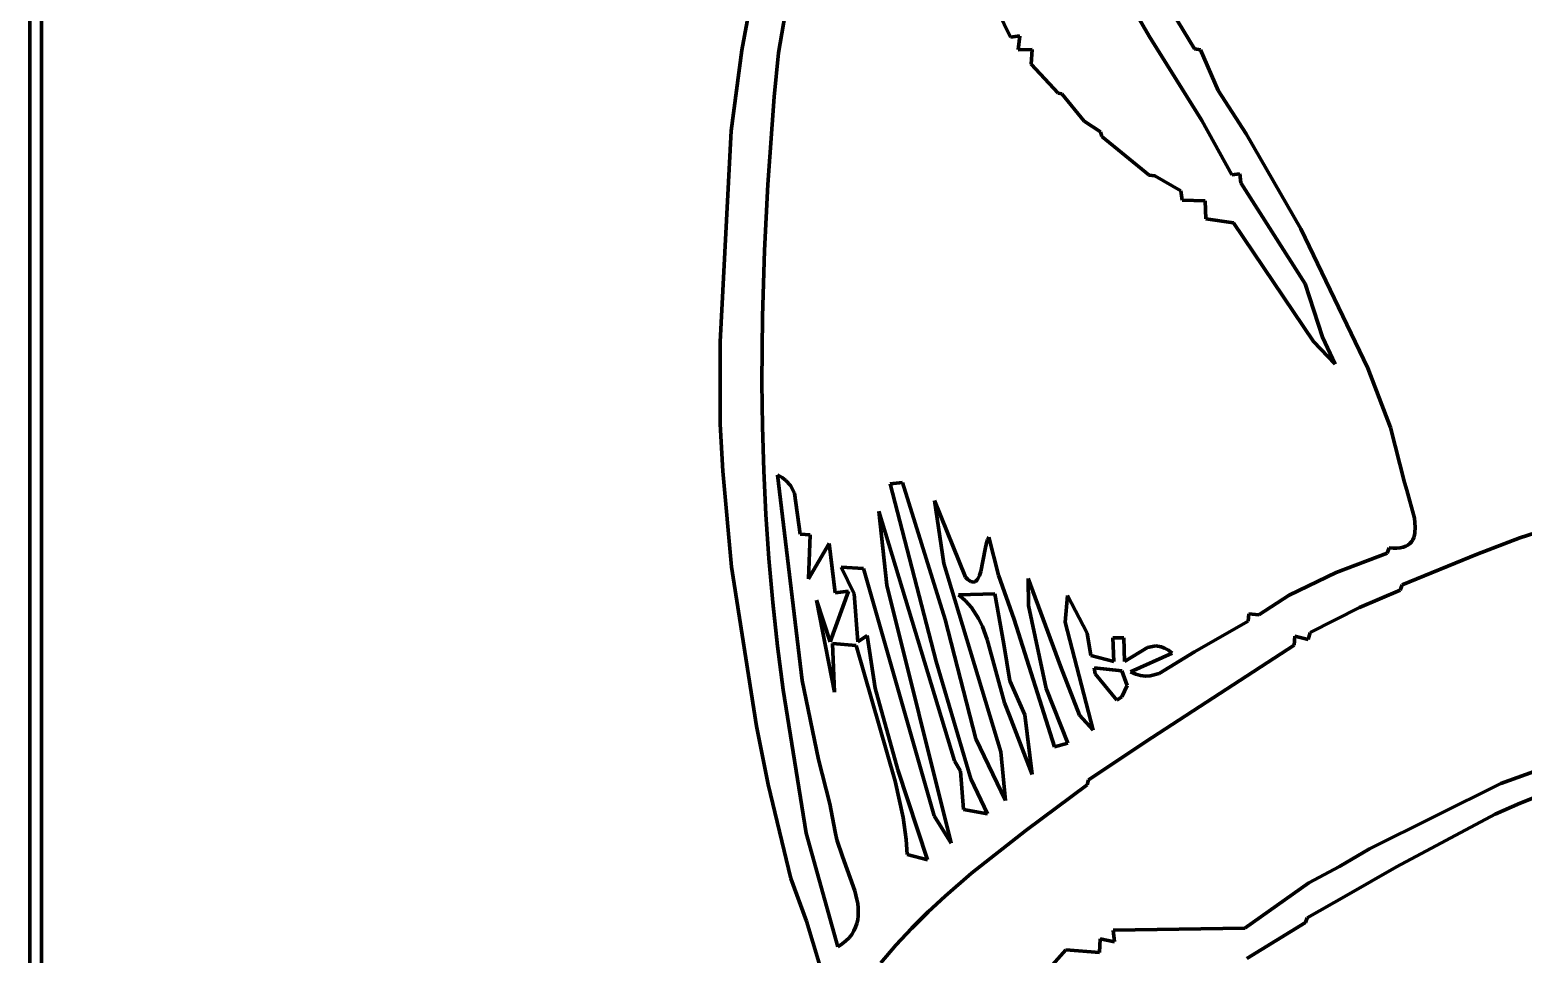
# Model space of a CAD drawing. Header units: millimetres. Extents: x 0 to 7.9, y 0 to 11.
# Drawn here: x 0 to 1.793, y 3.572 to 4.682 of the extents above; entities that cross this region are included whole.
import ezdxf

# ---------------------------------------------------------------- set-up
doc = ezdxf.new("R2010")
doc.units = ezdxf.units.MM
doc.layers.add('color#020202ff', color=7, linetype='CONTINUOUS', lineweight=100)
doc.layers.add('color#fefefeff', color=7, linetype='CONTINUOUS', lineweight=100)

msp = doc.modelspace()

# ---------------------------------------------------------------- linework, layer by layer
at = {"layer": 'color#020202ff'}
for p, q in [((0, 0), (0, 11.0278)), ((0.0139, 11.0278), (0.0139, 2.6529)), ((0.8549, 4.6576), (0.8872, 4.8346)), ((0.9257, 4.81), (0.8988, 4.6546)), ((1.3984, 4.6593), (1.3507, 4.7386)), ((1.1774, 4.6733), (1.1623, 4.7044)), ((1.3223, 4.7117), (1.3441, 4.6745)), ((1.1886, 4.6749), (1.1774, 4.6733)), ((1.1866, 4.6582), (1.1886, 4.6749)), ((1.3441, 4.6745), (1.3853, 4.6085)), ((0.842, 4.561), (0.8549, 4.6576)), ((0.8988, 4.6546), (0.8939, 4.6019)), ((1.2035, 4.6585), (1.1866, 4.6582)), ((1.2024, 4.641), (1.2035, 4.6585)), ((1.4055, 4.658), (1.3984, 4.6593)), ((1.4269, 4.6095), (1.4055, 4.658)), ((1.2348, 4.6063), (1.2024, 4.641)), ((1.3853, 4.6085), (1.4072, 4.5734)), ((1.4607, 4.5573), (1.4269, 4.6095)), ((0.8939, 4.6019), (0.886, 4.4965)), ((1.2391, 4.6054), (1.2348, 4.6063)), ((1.2659, 4.5724), (1.2391, 4.6054)), ((1.2854, 4.5596), (1.2659, 4.5724)), ((1.4072, 4.5734), (1.4433, 4.5082)), ((0.8288, 4.3074), (0.842, 4.561)), ((1.287, 4.554), (1.2854, 4.5596)), ((1.526, 4.4433), (1.4607, 4.5573)), ((1.3439, 4.5075), (1.287, 4.554)), ((1.3508, 4.5067), (1.3439, 4.5075)), ((1.3819, 4.489), (1.3508, 4.5067)), ((1.4433, 4.5082), (1.4528, 4.5092)), ((1.4528, 4.5092), (1.4543, 4.4986)), ((0.886, 4.4965), (0.882, 4.4172)), ((1.3835, 4.4777), (1.3819, 4.489)), ((1.4543, 4.4986), (1.5314, 4.3773)), ((1.4113, 4.4769), (1.3835, 4.4777)), ((1.412, 4.4553), (1.4113, 4.4769)), ((1.4453, 4.4502), (1.412, 4.4553)), ((1.5412, 4.3078), (1.4453, 4.4502)), ((1.6067, 4.2758), (1.526, 4.4433)), ((0.882, 4.4172), (0.8796, 4.3379)), ((1.5314, 4.3773), (1.5522, 4.3129)), ((0.8796, 4.3379), (0.879, 4.2585)), ((0.8289, 4.2086), (0.8288, 4.3074)), ((1.5675, 4.2806), (1.5412, 4.3078)), ((1.5522, 4.3129), (1.5675, 4.2806)), ((1.634, 4.2047), (1.6067, 4.2758)), ((0.879, 4.2585), (0.8798, 4.2056)), ((0.8321, 4.1522), (0.8289, 4.2086)), ((0.8798, 4.2056), (0.8814, 4.1527)), ((1.6505, 4.1386), (1.634, 4.2047)), ((0.8425, 4.0374), (0.8321, 4.1522)), ((0.8814, 4.1527), (0.8839, 4.0999)), ((0.9275, 3.9007), (0.8979, 4.1476)), ((0.8979, 4.1476), (0.9034, 4.1446)), ((0.9034, 4.1446), (0.9079, 4.1411)), ((0.9079, 4.1411), (0.9132, 4.1349)), ((0.9132, 4.1349), (0.918, 4.1256)), ((0.918, 4.1256), (0.9249, 4.0764)), ((1.033, 4.1371), (1.0477, 4.1387)), ((1.0884, 3.9234), (1.033, 4.1371)), ((1.0477, 4.1387), (1.0991, 3.9741)), ((1.6535, 4.1291), (1.6505, 4.1386)), ((1.6626, 4.0957), (1.6535, 4.1291)), ((1.0974, 4.0412), (1.0864, 4.1167)), ((1.0864, 4.1167), (1.1236, 4.025)), ((0.8839, 4.0999), (0.8875, 4.0471)), ((1.029, 4.0152), (1.0196, 4.1041)), ((1.0196, 4.1041), (1.1102, 3.8041)), ((1.6636, 4.0848), (1.6626, 4.0957)), ((1.8746, 4.0996), (1.7893, 4.0719)), ((0.9249, 4.0764), (0.9371, 4.0756)), ((0.9371, 4.0756), (0.9351, 4.0227)), ((1.1499, 4.0701), (1.1506, 4.0716)), ((1.1506, 4.0716), (1.1514, 4.0728)), ((1.1514, 4.0728), (1.1632, 4.0274)), ((1.6605, 4.0697), (1.6617, 4.0723)), ((1.6617, 4.0723), (1.6626, 4.0752)), ((1.6626, 4.0752), (1.6632, 4.0782)), ((1.6632, 4.0782), (1.6636, 4.0848)), ((1.7893, 4.0719), (1.7379, 4.0526)), ((0.9351, 4.0227), (0.9597, 4.0653)), ((0.9597, 4.0653), (0.9669, 4.006)), ((1.1418, 4.0317), (1.147, 4.0586)), ((1.147, 4.0586), (1.1486, 4.0662)), ((1.1486, 4.0662), (1.1499, 4.0701)), ((1.5687, 4.0306), (1.63, 4.0537)), ((1.63, 4.0537), (1.6322, 4.0599)), ((1.6322, 4.0599), (1.6372, 4.0595)), ((1.6372, 4.0595), (1.6416, 4.0595)), ((1.6416, 4.0595), (1.6456, 4.0599)), ((1.6456, 4.0599), (1.6491, 4.0607)), ((1.7379, 4.0526), (1.648, 4.0155)), ((1.6491, 4.0607), (1.6522, 4.0619)), ((1.6522, 4.0619), (1.6548, 4.0634)), ((1.6548, 4.0634), (1.6571, 4.0652)), ((1.6571, 4.0652), (1.659, 4.0673)), ((1.659, 4.0673), (1.6605, 4.0697)), ((0.8727, 3.8458), (0.8425, 4.0374)), ((0.8875, 4.0471), (0.8921, 3.9944)), ((0.9897, 4.0047), (0.9743, 4.0367)), ((0.9743, 4.0367), (1.0012, 4.0352)), ((1.0012, 4.0352), (1.086, 3.738)), ((1.166, 3.8152), (1.0974, 4.0412)), ((1.1236, 4.025), (1.1258, 4.0226)), ((1.1258, 4.0226), (1.1279, 4.0209)), ((1.1279, 4.0209), (1.1298, 4.0197)), ((1.1298, 4.0197), (1.1315, 4.0191)), ((1.1315, 4.0191), (1.1331, 4.019)), ((1.1331, 4.019), (1.1346, 4.0193)), ((1.1346, 4.0193), (1.1359, 4.0201)), ((1.1359, 4.0201), (1.1371, 4.0213)), ((1.1371, 4.0213), (1.1383, 4.0228)), ((1.1383, 4.0228), (1.1402, 4.0267)), ((1.1402, 4.0267), (1.1418, 4.0317)), ((1.1632, 4.0274), (1.1821, 3.974)), ((1.1991, 3.9908), (1.1987, 4.0234)), ((1.1987, 4.0234), (1.2376, 3.918)), ((1.5123, 4.0031), (1.5687, 4.0306)), ((0.9829, 4.0078), (0.9608, 3.9471)), ((0.9669, 4.006), (0.9829, 4.0078)), ((0.9944, 3.9473), (0.9897, 4.0047)), ((1.1063, 3.7054), (1.029, 4.0152)), ((1.1588, 4.0048), (1.115, 4.0036)), ((1.115, 4.0036), (1.1194, 4.0001)), ((1.1194, 4.0001), (1.1234, 3.9964)), ((1.1694, 3.9443), (1.1588, 4.0048)), ((1.2432, 3.9708), (1.246, 4.0027)), ((1.246, 4.0027), (1.2694, 3.9574)), ((1.4758, 3.9797), (1.5123, 4.0031)), ((1.6455, 4.0092), (1.5965, 3.9883)), ((1.648, 4.0155), (1.6455, 4.0092)), ((0.8921, 3.9944), (0.8977, 3.9418)), ((0.9608, 3.9471), (0.9445, 3.9972)), ((0.9445, 3.9972), (0.9663, 3.8867)), ((1.1234, 3.9964), (1.127, 3.9925)), ((1.127, 3.9925), (1.1305, 3.9884)), ((1.1305, 3.9884), (1.1336, 3.9841)), ((1.1336, 3.9841), (1.1392, 3.9751)), ((1.2204, 3.8909), (1.1991, 3.9908)), ((1.463, 3.9721), (1.4636, 3.9809)), ((1.4636, 3.9809), (1.4758, 3.9797)), ((1.5965, 3.9883), (1.5373, 3.9583)), ((1.0991, 3.9741), (1.1357, 3.8306)), ((1.1392, 3.9751), (1.1439, 3.9654)), ((1.1439, 3.9654), (1.1497, 3.9501)), ((1.1821, 3.974), (1.2303, 3.8211)), ((1.2766, 3.8409), (1.2432, 3.9708)), ((1.3986, 3.9353), (1.463, 3.9721)), ((0.9663, 3.8867), (0.9638, 3.9453)), ((0.9638, 3.9453), (0.9921, 3.9429)), ((1.0056, 3.9547), (0.9944, 3.9473)), ((1.015, 3.8913), (1.0056, 3.9547)), ((1.1497, 3.9501), (1.1702, 3.874)), ((1.2694, 3.9574), (1.2739, 3.9308)), ((1.3004, 3.9518), (1.3135, 3.952)), ((1.3018, 3.9235), (1.3004, 3.9518)), ((1.3135, 3.952), (1.3146, 3.9236)), ((1.5189, 3.9541), (1.5181, 3.9431)), ((1.5351, 3.95), (1.5189, 3.9541)), ((1.5373, 3.9583), (1.5351, 3.95)), ((0.8977, 3.9418), (0.9044, 3.8893)), ((0.9921, 3.9429), (1.0392, 3.7798)), ((1.1768, 3.9004), (1.1694, 3.9443)), ((1.2739, 3.9308), (1.3018, 3.9235)), ((1.3146, 3.9236), (1.3421, 3.9403)), ((1.3716, 3.9335), (1.3218, 3.9113)), ((1.3421, 3.9403), (1.352, 3.9422)), ((1.5181, 3.9431), (1.3476, 3.8322)), ((1.352, 3.9422), (1.3583, 3.9413)), ((1.3559, 3.9092), (1.3986, 3.9353)), ((1.3583, 3.9413), (1.3626, 3.9397)), ((1.3626, 3.9397), (1.3671, 3.9371)), ((1.3671, 3.9371), (1.3716, 3.9335)), ((1.1297, 3.7826), (1.0884, 3.9234)), ((1.2376, 3.918), (1.2603, 3.859)), ((1.2781, 3.916), (1.2793, 3.9087)), ((1.3111, 3.9122), (1.2781, 3.916)), ((1.3175, 3.8946), (1.3111, 3.9122)), ((1.3218, 3.9113), (1.3279, 3.9084)), ((1.3451, 3.9063), (1.3559, 3.9092)), ((0.9469, 3.806), (0.9275, 3.9007)), ((1.0423, 3.7936), (1.015, 3.8913)), ((1.1948, 3.8596), (1.1768, 3.9004)), ((1.2793, 3.9087), (1.3051, 3.8769)), ((1.3114, 3.8812), (1.3175, 3.8946)), ((1.3279, 3.9084), (1.3338, 3.9067)), ((1.3338, 3.9067), (1.3395, 3.906)), ((1.3395, 3.906), (1.3451, 3.9063)), ((0.9044, 3.8893), (0.9323, 3.7173)), ((1.1702, 3.874), (1.1764, 3.8588)), ((1.2464, 3.8254), (1.2204, 3.8909)), ((1.3051, 3.8769), (1.3114, 3.8812)), ((1.1764, 3.8588), (1.2036, 3.788)), ((1.2036, 3.788), (1.1948, 3.8596)), ((1.2603, 3.859), (1.2766, 3.8409)), ((0.8867, 3.7759), (0.8727, 3.8458)), ((1.1357, 3.8306), (1.1716, 3.7564)), ((1.2303, 3.8211), (1.2464, 3.8254)), ((1.3476, 3.8322), (1.271, 3.7812)), ((0.9607, 3.7524), (0.9469, 3.806)), ((1.1102, 3.8041), (1.1175, 3.792)), ((1.1716, 3.7564), (1.166, 3.8152)), ((1.7662, 3.7768), (1.8363, 3.8023)), ((1.0778, 3.6853), (1.0423, 3.7936)), ((1.1175, 3.792), (1.1211, 3.7458)), ((0.9139, 3.663), (0.8867, 3.7759)), ((1.0392, 3.7798), (1.0486, 3.7363)), ((1.1499, 3.7404), (1.1297, 3.7826)), ((1.2696, 3.7752), (1.196, 3.7205)), ((1.271, 3.7812), (1.2696, 3.7752)), ((1.6085, 3.6985), (1.7662, 3.7768)), ((1.859, 3.7813), (1.7894, 3.7532)), ((0.967, 3.7188), (0.9607, 3.7524)), ((1.7894, 3.7532), (1.7594, 3.74)), ((1.0486, 3.7363), (1.0522, 3.7097)), ((1.086, 3.738), (1.1063, 3.7054)), ((1.1211, 3.7458), (1.1499, 3.7404)), ((1.7594, 3.74), (1.6412, 3.677)), ((0.9323, 3.7173), (0.9703, 3.5809)), ((0.9691, 3.7094), (0.967, 3.7188)), ((1.196, 3.7205), (1.1308, 3.6693)), ((0.9757, 3.6895), (0.9691, 3.7094)), ((1.0522, 3.7097), (1.0536, 3.6918)), ((1.5727, 3.6772), (1.6085, 3.6985)), ((0.9907, 3.648), (0.9757, 3.6895)), ((1.0536, 3.6918), (1.0778, 3.6853)), ((1.5358, 3.6576), (1.5727, 3.6772)), ((1.6412, 3.677), (1.5808, 3.6425)), ((0.9327, 3.6117), (0.9139, 3.663)), ((1.1308, 3.6693), (1.0991, 3.6418)), ((0.9932, 3.6377), (0.9907, 3.648)), ((1.0991, 3.6418), (1.0787, 3.6228)), ((1.459, 3.6031), (1.5358, 3.6576)), ((1.5808, 3.6425), (1.5337, 3.6155)), ((0.9941, 3.6327), (0.9932, 3.6377)), ((0.9946, 3.6277), (0.9941, 3.6327)), ((0.9948, 3.6228), (0.9946, 3.6277)), ((0.9947, 3.618), (0.9948, 3.6228)), ((1.0787, 3.6228), (1.0589, 3.6031)), ((0.9476, 3.5611), (0.9327, 3.6117)), ((0.9895, 3.6), (0.9915, 3.6043)), ((0.9915, 3.6043), (0.993, 3.6088)), ((0.993, 3.6088), (0.9941, 3.6134)), ((0.9941, 3.6134), (0.9947, 3.618)), ((1.5316, 3.6099), (1.4615, 3.5667)), ((1.5337, 3.6155), (1.5316, 3.6099)), ((0.9754, 3.5843), (0.9799, 3.588)), ((0.9799, 3.588), (0.9837, 3.5918)), ((0.9837, 3.5918), (0.9869, 3.5958)), ((0.9869, 3.5958), (0.9895, 3.6)), ((1.0589, 3.6031), (1.0399, 3.5827)), ((1.2845, 3.574), (1.2851, 3.5904)), ((1.2851, 3.5904), (1.3026, 3.5867)), ((1.3007, 3.6007), (1.459, 3.6031)), ((1.3026, 3.5867), (1.3007, 3.6007)), ((0.9703, 3.5809), (0.9754, 3.5843)), ((1.0399, 3.5827), (1.0218, 3.5616)), ((1.1613, 3.4843), (1.2438, 3.5774)), ((1.2438, 3.5774), (1.2845, 3.574))]:
    msp.add_line(p, q, dxfattribs=at)
at = {"layer": 'color#fefefeff'}
for p, q in [((0.0139, 2.6529), (0.0139, 11.0278)), ((0.8872, 4.8346), (0.8549, 4.6576)), ((0.8988, 4.6546), (0.9257, 4.81)), ((1.3507, 4.7386), (1.3984, 4.6593)), ((1.1623, 4.7044), (1.1774, 4.6733)), ((1.3441, 4.6745), (1.3223, 4.7117)), ((1.1774, 4.6733), (1.1886, 4.6749)), ((1.1886, 4.6749), (1.1866, 4.6582)), ((1.3853, 4.6085), (1.3441, 4.6745)), ((0.8549, 4.6576), (0.842, 4.561)), ((0.8939, 4.6019), (0.8988, 4.6546)), ((1.1866, 4.6582), (1.2035, 4.6585)), ((1.2035, 4.6585), (1.2024, 4.641)), ((1.3984, 4.6593), (1.4055, 4.658)), ((1.4055, 4.658), (1.4269, 4.6095)), ((1.2024, 4.641), (1.2348, 4.6063)), ((1.4072, 4.5734), (1.3853, 4.6085)), ((1.4269, 4.6095), (1.4607, 4.5573)), ((0.886, 4.4965), (0.8939, 4.6019)), ((1.2348, 4.6063), (1.2391, 4.6054)), ((1.2391, 4.6054), (1.2659, 4.5724)), ((1.2659, 4.5724), (1.2854, 4.5596)), ((1.4433, 4.5082), (1.4072, 4.5734)), ((0.842, 4.561), (0.8288, 4.3074)), ((1.2854, 4.5596), (1.287, 4.554)), ((1.4607, 4.5573), (1.526, 4.4433)), ((1.287, 4.554), (1.3439, 4.5075)), ((1.3439, 4.5075), (1.3508, 4.5067)), ((1.3508, 4.5067), (1.3819, 4.489)), ((1.4528, 4.5092), (1.4433, 4.5082)), ((1.4543, 4.4986), (1.4528, 4.5092)), ((0.882, 4.4172), (0.886, 4.4965)), ((1.3819, 4.489), (1.3835, 4.4777)), ((1.5314, 4.3773), (1.4543, 4.4986)), ((1.3835, 4.4777), (1.4113, 4.4769)), ((1.4113, 4.4769), (1.412, 4.4553)), ((1.412, 4.4553), (1.4453, 4.4502)), ((1.4453, 4.4502), (1.5412, 4.3078)), ((1.526, 4.4433), (1.6067, 4.2758)), ((0.8796, 4.3379), (0.882, 4.4172)), ((1.5522, 4.3129), (1.5314, 4.3773)), ((0.879, 4.2585), (0.8796, 4.3379)), ((0.8288, 4.3074), (0.8289, 4.2086)), ((1.5412, 4.3078), (1.5675, 4.2806)), ((1.5675, 4.2806), (1.5522, 4.3129)), ((1.6067, 4.2758), (1.634, 4.2047)), ((0.8798, 4.2056), (0.879, 4.2585)), ((0.8289, 4.2086), (0.8321, 4.1522)), ((0.8814, 4.1527), (0.8798, 4.2056)), ((1.634, 4.2047), (1.6505, 4.1386)), ((0.8321, 4.1522), (0.8425, 4.0374)), ((0.8839, 4.0999), (0.8814, 4.1527)), ((0.9034, 4.1446), (0.8979, 4.1476)), ((0.8979, 4.1476), (0.9275, 3.9007)), ((0.9079, 4.1411), (0.9034, 4.1446)), ((0.9132, 4.1349), (0.9079, 4.1411)), ((0.918, 4.1256), (0.9132, 4.1349)), ((0.9249, 4.0764), (0.918, 4.1256)), ((1.0477, 4.1387), (1.033, 4.1371)), ((1.033, 4.1371), (1.0884, 3.9234)), ((1.0991, 3.9741), (1.0477, 4.1387)), ((1.6505, 4.1386), (1.6535, 4.1291)), ((1.6535, 4.1291), (1.6626, 4.0957)), ((1.1236, 4.025), (1.0864, 4.1167)), ((1.0864, 4.1167), (1.0974, 4.0412)), ((0.8875, 4.0471), (0.8839, 4.0999)), ((1.1102, 3.8041), (1.0196, 4.1041)), ((1.0196, 4.1041), (1.029, 4.0152)), ((1.6626, 4.0957), (1.6636, 4.0848)), ((1.7893, 4.0719), (1.8746, 4.0996)), ((0.9371, 4.0756), (0.9249, 4.0764)), ((0.9351, 4.0227), (0.9371, 4.0756)), ((1.1506, 4.0716), (1.1499, 4.0701)), ((1.1514, 4.0728), (1.1506, 4.0716)), ((1.1632, 4.0274), (1.1514, 4.0728)), ((1.6617, 4.0723), (1.6605, 4.0697)), ((1.6626, 4.0752), (1.6617, 4.0723)), ((1.6632, 4.0782), (1.6626, 4.0752)), ((1.6636, 4.0848), (1.6632, 4.0782)), ((1.7379, 4.0526), (1.7893, 4.0719)), ((0.9597, 4.0653), (0.9351, 4.0227)), ((0.9669, 4.006), (0.9597, 4.0653)), ((1.147, 4.0586), (1.1418, 4.0317)), ((1.1486, 4.0662), (1.147, 4.0586)), ((1.1499, 4.0701), (1.1486, 4.0662)), ((1.63, 4.0537), (1.5687, 4.0306)), ((1.6322, 4.0599), (1.63, 4.0537)), ((1.6372, 4.0595), (1.6322, 4.0599)), ((1.6416, 4.0595), (1.6372, 4.0595)), ((1.6456, 4.0599), (1.6416, 4.0595)), ((1.6491, 4.0607), (1.6456, 4.0599)), ((1.648, 4.0155), (1.7379, 4.0526)), ((1.6522, 4.0619), (1.6491, 4.0607)), ((1.6548, 4.0634), (1.6522, 4.0619)), ((1.6571, 4.0652), (1.6548, 4.0634)), ((1.659, 4.0673), (1.6571, 4.0652)), ((1.6605, 4.0697), (1.659, 4.0673)), ((0.8425, 4.0374), (0.8727, 3.8458)), ((0.8921, 3.9944), (0.8875, 4.0471)), ((1.0012, 4.0352), (0.9743, 4.0367)), ((0.9743, 4.0367), (0.9897, 4.0047)), ((1.086, 3.738), (1.0012, 4.0352)), ((1.0974, 4.0412), (1.166, 3.8152)), ((1.1258, 4.0226), (1.1236, 4.025)), ((1.1279, 4.0209), (1.1258, 4.0226)), ((1.1298, 4.0197), (1.1279, 4.0209)), ((1.1315, 4.0191), (1.1298, 4.0197)), ((1.1331, 4.019), (1.1315, 4.0191)), ((1.1346, 4.0193), (1.1331, 4.019)), ((1.1359, 4.0201), (1.1346, 4.0193)), ((1.1371, 4.0213), (1.1359, 4.0201)), ((1.1383, 4.0228), (1.1371, 4.0213)), ((1.1402, 4.0267), (1.1383, 4.0228)), ((1.1418, 4.0317), (1.1402, 4.0267)), ((1.1821, 3.974), (1.1632, 4.0274)), ((1.2376, 3.918), (1.1987, 4.0234)), ((1.1987, 4.0234), (1.1991, 3.9908)), ((1.5687, 4.0306), (1.5123, 4.0031)), ((0.9608, 3.9471), (0.9829, 4.0078)), ((0.9829, 4.0078), (0.9669, 4.006)), ((0.9897, 4.0047), (0.9944, 3.9473)), ((1.029, 4.0152), (1.1063, 3.7054)), ((1.115, 4.0036), (1.1588, 4.0048)), ((1.1194, 4.0001), (1.115, 4.0036)), ((1.1234, 3.9964), (1.1194, 4.0001)), ((1.1588, 4.0048), (1.1694, 3.9443)), ((1.246, 4.0027), (1.2432, 3.9708)), ((1.2694, 3.9574), (1.246, 4.0027)), ((1.5123, 4.0031), (1.4758, 3.9797)), ((1.5965, 3.9883), (1.6455, 4.0092)), ((1.6455, 4.0092), (1.648, 4.0155)), ((0.8977, 3.9418), (0.8921, 3.9944)), ((0.9663, 3.8867), (0.9445, 3.9972)), ((0.9445, 3.9972), (0.9608, 3.9471)), ((1.127, 3.9925), (1.1234, 3.9964)), ((1.1305, 3.9884), (1.127, 3.9925)), ((1.1336, 3.9841), (1.1305, 3.9884)), ((1.1392, 3.9751), (1.1336, 3.9841)), ((1.1991, 3.9908), (1.2204, 3.8909)), ((1.4636, 3.9809), (1.463, 3.9721)), ((1.4758, 3.9797), (1.4636, 3.9809)), ((1.5373, 3.9583), (1.5965, 3.9883)), ((1.1357, 3.8306), (1.0991, 3.9741)), ((1.1439, 3.9654), (1.1392, 3.9751)), ((1.1497, 3.9501), (1.1439, 3.9654)), ((1.2303, 3.8211), (1.1821, 3.974)), ((1.2432, 3.9708), (1.2766, 3.8409)), ((1.463, 3.9721), (1.3986, 3.9353)), ((0.9921, 3.9429), (0.9638, 3.9453)), ((0.9638, 3.9453), (0.9663, 3.8867)), ((0.9944, 3.9473), (1.0056, 3.9547)), ((1.0056, 3.9547), (1.015, 3.8913)), ((1.1702, 3.874), (1.1497, 3.9501)), ((1.2739, 3.9308), (1.2694, 3.9574)), ((1.3135, 3.952), (1.3004, 3.9518)), ((1.3004, 3.9518), (1.3018, 3.9235)), ((1.3146, 3.9236), (1.3135, 3.952)), ((1.5181, 3.9431), (1.5189, 3.9541)), ((1.5189, 3.9541), (1.5351, 3.95)), ((1.5351, 3.95), (1.5373, 3.9583)), ((0.9044, 3.8893), (0.8977, 3.9418)), ((1.0392, 3.7798), (0.9921, 3.9429)), ((1.1694, 3.9443), (1.1768, 3.9004)), ((1.3018, 3.9235), (1.2739, 3.9308)), ((1.3421, 3.9403), (1.3146, 3.9236)), ((1.3218, 3.9113), (1.3716, 3.9335)), ((1.352, 3.9422), (1.3421, 3.9403)), ((1.3476, 3.8322), (1.5181, 3.9431)), ((1.3583, 3.9413), (1.352, 3.9422)), ((1.3986, 3.9353), (1.3559, 3.9092)), ((1.3626, 3.9397), (1.3583, 3.9413)), ((1.3671, 3.9371), (1.3626, 3.9397)), ((1.3716, 3.9335), (1.3671, 3.9371)), ((1.0884, 3.9234), (1.1297, 3.7826)), ((1.2603, 3.859), (1.2376, 3.918)), ((1.2781, 3.916), (1.3111, 3.9122)), ((1.2793, 3.9087), (1.2781, 3.916)), ((1.3111, 3.9122), (1.3175, 3.8946)), ((1.3279, 3.9084), (1.3218, 3.9113)), ((1.3559, 3.9092), (1.3451, 3.9063)), ((0.9275, 3.9007), (0.9469, 3.806)), ((1.015, 3.8913), (1.0423, 3.7936)), ((1.1768, 3.9004), (1.1948, 3.8596)), ((1.3051, 3.8769), (1.2793, 3.9087)), ((1.3175, 3.8946), (1.3114, 3.8812)), ((1.3338, 3.9067), (1.3279, 3.9084)), ((1.3395, 3.906), (1.3338, 3.9067)), ((1.3451, 3.9063), (1.3395, 3.906)), ((0.9323, 3.7173), (0.9044, 3.8893)), ((1.1764, 3.8588), (1.1702, 3.874)), ((1.2204, 3.8909), (1.2464, 3.8254)), ((1.3114, 3.8812), (1.3051, 3.8769)), ((1.2036, 3.788), (1.1764, 3.8588)), ((1.1948, 3.8596), (1.2036, 3.788)), ((1.2766, 3.8409), (1.2603, 3.859)), ((0.8727, 3.8458), (0.8867, 3.7759)), ((1.1716, 3.7564), (1.1357, 3.8306)), ((1.2464, 3.8254), (1.2303, 3.8211)), ((1.271, 3.7812), (1.3476, 3.8322)), ((0.9469, 3.806), (0.9607, 3.7524)), ((1.1175, 3.792), (1.1102, 3.8041)), ((1.166, 3.8152), (1.1716, 3.7564)), ((1.8363, 3.8023), (1.7662, 3.7768)), ((1.0423, 3.7936), (1.0778, 3.6853)), ((1.1211, 3.7458), (1.1175, 3.792)), ((0.8867, 3.7759), (0.9139, 3.663)), ((1.0486, 3.7363), (1.0392, 3.7798)), ((1.1297, 3.7826), (1.1499, 3.7404)), ((1.196, 3.7205), (1.2696, 3.7752)), ((1.2696, 3.7752), (1.271, 3.7812)), ((1.7662, 3.7768), (1.6085, 3.6985)), ((1.7894, 3.7532), (1.859, 3.7813)), ((0.9607, 3.7524), (0.967, 3.7188)), ((1.7594, 3.74), (1.7894, 3.7532)), ((1.0522, 3.7097), (1.0486, 3.7363)), ((1.1063, 3.7054), (1.086, 3.738)), ((1.1499, 3.7404), (1.1211, 3.7458)), ((1.6412, 3.677), (1.7594, 3.74)), ((0.9703, 3.5809), (0.9323, 3.7173)), ((0.967, 3.7188), (0.9691, 3.7094)), ((1.1308, 3.6693), (1.196, 3.7205)), ((0.9691, 3.7094), (0.9757, 3.6895)), ((1.0536, 3.6918), (1.0522, 3.7097)), ((1.6085, 3.6985), (1.5727, 3.6772)), ((0.9757, 3.6895), (0.9907, 3.648)), ((1.0778, 3.6853), (1.0536, 3.6918)), ((1.5727, 3.6772), (1.5358, 3.6576)), ((1.5808, 3.6425), (1.6412, 3.677)), ((0.9139, 3.663), (0.9327, 3.6117)), ((1.0991, 3.6418), (1.1308, 3.6693)), ((0.9907, 3.648), (0.9932, 3.6377)), ((1.0787, 3.6228), (1.0991, 3.6418)), ((1.5358, 3.6576), (1.459, 3.6031)), ((1.5337, 3.6155), (1.5808, 3.6425)), ((0.9932, 3.6377), (0.9941, 3.6327)), ((0.9941, 3.6327), (0.9946, 3.6277)), ((0.9946, 3.6277), (0.9948, 3.6228)), ((0.9948, 3.6228), (0.9947, 3.618)), ((1.0589, 3.6031), (1.0787, 3.6228)), ((0.9327, 3.6117), (0.9476, 3.5611)), ((0.9915, 3.6043), (0.9895, 3.6)), ((0.993, 3.6088), (0.9915, 3.6043)), ((0.9941, 3.6134), (0.993, 3.6088)), ((0.9947, 3.618), (0.9941, 3.6134)), ((1.4615, 3.5667), (1.5316, 3.6099)), ((1.5316, 3.6099), (1.5337, 3.6155)), ((0.9799, 3.588), (0.9754, 3.5843)), ((0.9837, 3.5918), (0.9799, 3.588)), ((0.9869, 3.5958), (0.9837, 3.5918)), ((0.9895, 3.6), (0.9869, 3.5958)), ((1.0399, 3.5827), (1.0589, 3.6031)), ((1.2851, 3.5904), (1.2845, 3.574)), ((1.3026, 3.5867), (1.2851, 3.5904)), ((1.459, 3.6031), (1.3007, 3.6007)), ((1.3007, 3.6007), (1.3026, 3.5867)), ((0.9754, 3.5843), (0.9703, 3.5809)), ((1.0218, 3.5616), (1.0399, 3.5827)), ((1.2438, 3.5774), (1.1613, 3.4843)), ((1.2845, 3.574), (1.2438, 3.5774))]:
    msp.add_line(p, q, dxfattribs=at)

doc.saveas('drawing.dxf')
